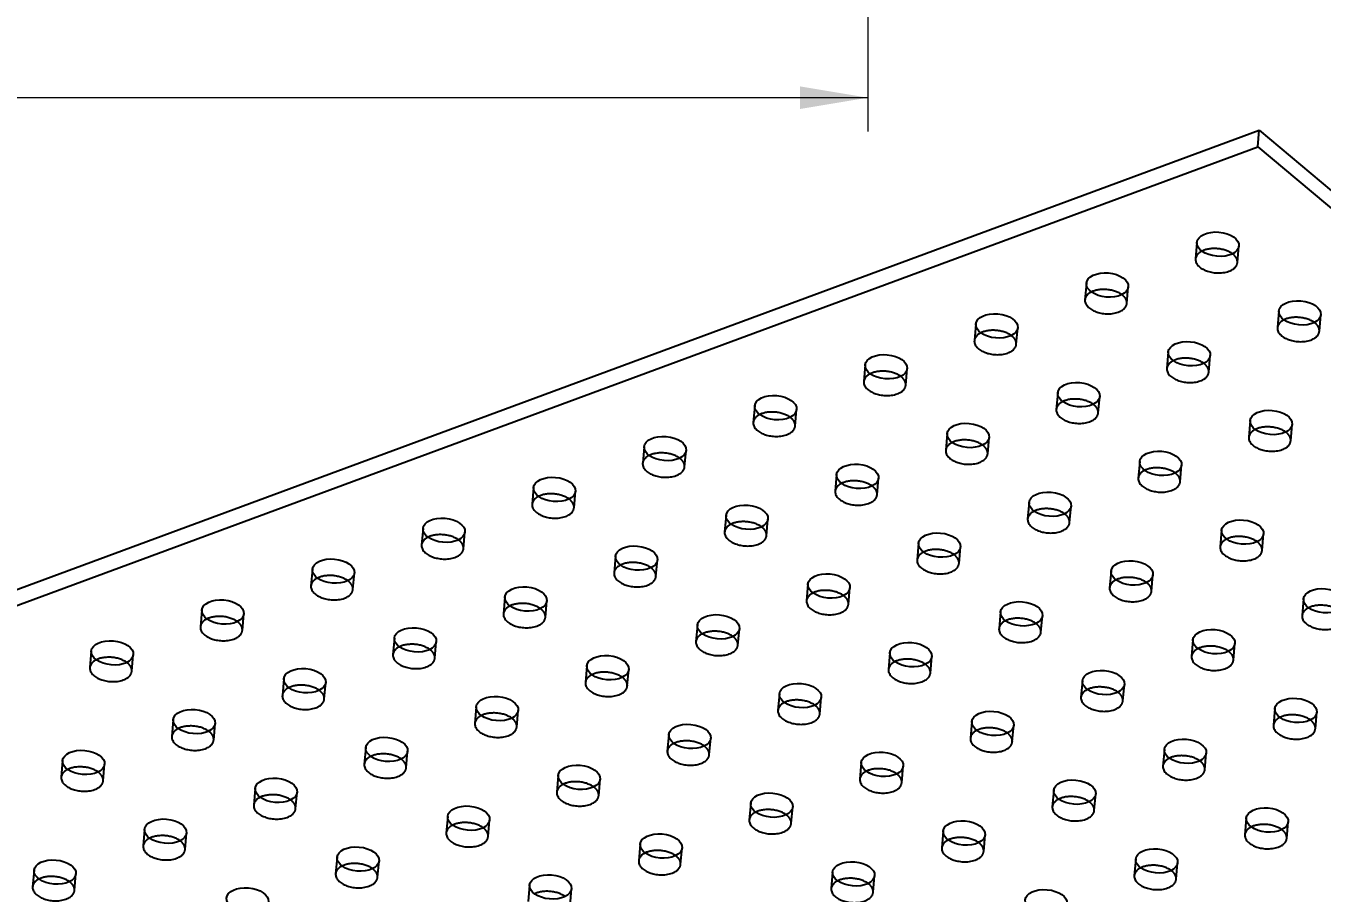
# Model space of a CAD drawing. Header units: millimetres. Extents: x 10 to 200, y 10 to 287.
# Drawn here: x 101.64 to 149.36, y 116.55 to 148.5 of the extents above; entities that cross this region are included whole.
import ezdxf
from ezdxf.enums import TextEntityAlignment as Align
from ezdxf.lldxf.tags import DXFTag

# ---------------------------------------------------------------- set-up
doc = ezdxf.new("R2010")
doc.units = ezdxf.units.MM
doc.layers.add('Default', color=7, linetype='Continuous')
doc.layers.add('KÁKONA_DESKA_', color=7, linetype='Continuous')
doc.styles.add('SEACAD_arial_ttf', font='arial.ttf')
tags = doc.linetypes.add('HIDDEN2', pattern=[4.7625, 3.175, -1.5875]).pattern_tags.tags
tags[6:7] = [DXFTag(74, 4), DXFTag(75, 0), DXFTag(340, '0'), DXFTag(46, 0.0), DXFTag(50, 0.0), DXFTag(44, 0.0), DXFTag(45, 0.0)]
tags[4:5] = [DXFTag(74, 4), DXFTag(75, 0), DXFTag(340, '0'), DXFTag(46, 0.0), DXFTag(50, 0.0), DXFTag(44, 0.0), DXFTag(45, 0.0)]
doc.dimstyles.new('vlastni', dxfattribs={"dimtxt": 2.5, "dimasz": 2.5, "dimexe": 1.25, "dimexo": 0, "dimgap": 1.25, "dimtad": 1, "dimlfac": 2, "dimtxsty": 'SEACAD_arial_ttf', "dimblk1": '_SE_FILLED', "dimblk2": '_SE_FILLED', "dimsah": 1, "dimcen": 1.25, "dimclrd": 136, "dimclre": 136, "dimclrt": 136, "dimadec": 0, "dimazin": 0, "dimtfac": 1, "dimtmove": 0, "dimatfit": 3, "dimfxl": 0, "dimtolj": 1, "dimarcsym": 0})

# ---------------------------------------------------------------- blocks, each defined once
blk = doc.blocks.new('SE2')
at = {"layer": 'KÁKONA_DESKA_', "color": 7, "linetype": 'Continuous'}
for p, q in [((76.931, 118.722), (147.051, 144.656)), ((147.051, 144.656), (186.245, 111.762))]:
    blk.add_line(p, q, dxfattribs=at)
at = {"layer": 'KÁKONA_DESKA_', "color": 7, "linetype": 'HIDDEN2'}
for p, q in [((146.998, 144.045), (147.051, 144.656)), ((76.877, 118.111), (146.998, 144.045)), ((146.998, 144.045), (186.191, 111.151)), ((144.756, 140.527), (144.703, 139.916)), ((146.247, 139.78), (146.301, 140.391)), ((140.686, 139.022), (140.632, 138.411)), ((142.176, 138.275), (142.23, 138.886)), ((147.773, 137.996), (147.719, 137.385)), ((136.615, 137.516), (136.561, 136.905)), ((149.263, 137.249), (149.317, 137.86)), ((138.105, 136.769), (138.159, 137.38)), ((143.702, 136.49), (143.648, 135.879)), ((145.192, 135.743), (145.246, 136.354)), ((132.544, 136.01), (132.49, 135.399)), ((134.034, 135.263), (134.088, 135.874)), ((139.631, 134.984), (139.577, 134.373)), ((141.121, 134.237), (141.175, 134.848)), ((128.473, 134.505), (128.419, 133.894)), ((129.963, 133.758), (130.017, 134.369)), ((146.719, 133.958), (146.665, 133.347)), ((148.209, 133.211), (148.263, 133.822)), ((135.56, 133.479), (135.506, 132.868)), ((137.051, 132.732), (137.104, 133.343)), ((124.402, 132.999), (124.348, 132.388)), ((125.892, 132.252), (125.946, 132.863)), ((142.648, 132.452), (142.594, 131.841)), ((144.138, 131.705), (144.192, 132.316)), ((131.489, 131.973), (131.436, 131.362)), ((132.98, 131.226), (133.033, 131.837)), ((120.331, 131.493), (120.277, 130.882)), ((121.821, 130.746), (121.875, 131.358)), ((138.577, 130.947), (138.523, 130.336)), ((140.067, 130.2), (140.121, 130.811)), ((127.418, 130.467), (127.365, 129.856)), ((128.909, 129.72), (128.962, 130.331)), ((116.26, 129.988), (116.206, 129.377)), ((117.75, 129.241), (117.804, 129.852)), ((145.665, 129.921), (145.611, 129.31)), ((134.506, 129.441), (134.452, 128.83)), ((147.155, 129.174), (147.209, 129.785)), ((123.347, 128.962), (123.294, 128.351)), ((135.996, 128.694), (136.05, 129.305)), ((112.189, 128.482), (112.135, 127.871)), ((124.838, 128.215), (124.891, 128.826)), ((141.594, 128.415), (141.54, 127.804)), ((113.679, 127.735), (113.733, 128.346)), ((130.435, 127.935), (130.381, 127.324)), ((143.084, 127.668), (143.138, 128.279)), ((119.276, 127.456), (119.223, 126.845)), ((131.925, 127.188), (131.979, 127.8)), ((108.118, 126.977), (108.064, 126.365)), ((120.767, 126.709), (120.82, 127.32)), ((148.681, 127.389), (148.628, 126.778)), ((109.608, 126.23), (109.662, 126.841)), ((137.523, 126.909), (137.469, 126.298)), ((139.013, 126.162), (139.067, 126.773)), ((126.364, 126.43), (126.31, 125.819)), ((127.854, 125.683), (127.908, 126.294)), ((115.205, 125.95), (115.152, 125.339)), ((116.696, 125.203), (116.749, 125.814)), ((144.611, 125.883), (144.557, 125.272)), ((146.101, 125.136), (146.155, 125.747)), ((104.047, 125.471), (103.993, 124.86)), ((105.537, 124.724), (105.591, 125.335)), ((133.452, 125.404), (133.398, 124.793)), ((134.942, 124.657), (134.996, 125.268)), ((122.293, 124.924), (122.239, 124.313)), ((123.783, 124.177), (123.837, 124.788)), ((111.134, 124.445), (111.081, 123.834)), ((112.625, 123.698), (112.678, 124.309)), ((140.54, 124.377), (140.486, 123.766)), ((142.03, 123.63), (142.084, 124.242)), ((129.381, 123.898), (129.327, 123.287)), ((130.871, 123.151), (130.925, 123.762)), ((118.222, 123.419), (118.168, 122.807)), ((119.712, 122.672), (119.766, 123.283)), ((147.627, 123.351), (147.573, 122.74)), ((149.117, 122.604), (149.171, 123.215)), ((107.063, 122.939), (107.01, 122.328)), ((108.554, 122.192), (108.607, 122.803)), ((136.469, 122.872), (136.415, 122.261)), ((137.959, 122.125), (138.013, 122.736)), ((125.31, 122.392), (125.256, 121.781)), ((126.8, 121.645), (126.854, 122.256)), ((114.151, 121.913), (114.097, 121.302)), ((115.641, 121.166), (115.695, 121.777)), ((143.556, 121.846), (143.502, 121.235)), ((145.046, 121.099), (145.1, 121.71)), ((102.992, 121.433), (102.939, 120.822)), ((104.483, 120.686), (104.536, 121.297)), ((132.398, 121.366), (132.344, 120.755)), ((133.888, 120.619), (133.942, 121.23)), ((121.239, 120.887), (121.185, 120.276)), ((122.729, 120.14), (122.783, 120.751)), ((110.08, 120.407), (110.026, 119.796)), ((111.57, 119.66), (111.624, 120.271)), ((139.485, 120.34), (139.431, 119.729)), ((128.327, 119.861), (128.273, 119.249)), ((140.976, 119.593), (141.029, 120.204)), ((117.168, 119.381), (117.114, 118.77)), ((129.817, 119.114), (129.871, 119.725)), ((146.573, 119.314), (146.519, 118.703)), ((106.009, 118.902), (105.955, 118.291)), ((118.658, 118.634), (118.712, 119.245)), ((135.414, 118.834), (135.361, 118.223)), ((148.063, 118.567), (148.117, 119.178)), ((107.499, 118.155), (107.553, 118.766)), ((136.905, 118.087), (136.958, 118.698)), ((124.256, 118.355), (124.202, 117.744)), ((125.746, 117.608), (125.8, 118.219)), ((113.097, 117.875), (113.043, 117.264)), ((114.587, 117.128), (114.641, 117.739)), ((142.502, 117.808), (142.448, 117.197)), ((143.992, 117.061), (144.046, 117.672)), ((101.938, 117.396), (101.884, 116.785)), ((103.428, 116.649), (103.482, 117.26)), ((131.343, 117.329), (131.29, 116.718)), ((132.834, 116.582), (132.887, 117.193)), ((120.185, 116.849), (120.131, 116.238)), ((121.675, 116.102), (121.729, 116.713))]:
    blk.add_line(p, q, dxfattribs=at)
at = {"layer": 'KÁKONA_DESKA_', "color": 7, "linetype": 'Continuous'}
for centre in [(145.529, 140.459), (141.458, 138.954), (148.545, 137.928), (137.387, 137.448), (144.474, 136.422), (133.316, 135.942), (140.403, 134.916), (129.245, 134.437), (147.491, 133.89), (136.332, 133.411), (125.174, 132.931), (143.42, 132.384), (132.261, 131.905), (121.103, 131.425), (139.349, 130.879), (128.19, 130.399), (117.032, 129.92), (146.437, 129.853), (135.278, 129.373), (124.119, 128.894), (112.961, 128.414), (142.366, 128.347), (131.207, 127.867), (120.048, 127.388), (149.453, 127.321), (108.89, 126.909), (138.295, 126.841), (127.136, 126.362), (115.977, 125.882), (145.383, 125.815), (104.819, 125.403), (134.224, 125.336), (123.065, 124.856), (111.906, 124.377), (141.312, 124.309), (130.153, 123.83), (118.994, 123.351), (148.399, 123.283), (107.835, 122.871), (137.241, 122.804), (126.082, 122.324), (114.923, 121.845), (144.328, 121.778), (103.764, 121.365), (133.17, 121.298), (122.011, 120.819), (110.852, 120.339), (140.257, 120.272), (129.099, 119.793), (117.94, 119.313), (106.781, 118.834), (147.345, 119.246), (136.186, 118.766), (125.028, 118.287), (113.869, 117.807), (143.274, 117.74), (102.71, 117.328), (132.115, 117.261), (120.957, 116.781), (109.798, 116.302), (139.203, 116.235)]:
    blk.add_ellipse(centre, major_axis=(-0.772, 0.068), ratio=0.575407, dxfattribs=at)
at = {"layer": 'KÁKONA_DESKA_', "color": 7, "linetype": 'HIDDEN2'}
for points, weights in [([(144.941, 140.203), (144.116, 139.797), (145.153, 139.461), (146.189, 139.125), (146.247, 139.78)], [1, 0.561169697986, 1, 0.561169697986, 1]), ([(140.87, 138.698), (140.045, 138.291), (141.082, 137.955), (142.118, 137.62), (142.176, 138.275)], [1, 0.561169697986, 1, 0.561169697986, 1]), ([(147.958, 137.671), (147.133, 137.265), (148.169, 136.929), (149.206, 136.593), (149.263, 137.249)], [1, 0.561169697986, 1, 0.561169697986, 1]), ([(136.799, 137.192), (135.974, 136.785), (137.011, 136.45), (138.047, 136.114), (138.105, 136.769)], [1, 0.561169697986, 1, 0.561169697986, 1]), ([(143.887, 136.166), (143.062, 135.759), (144.098, 135.423), (145.135, 135.088), (145.192, 135.743)], [1, 0.561169697986, 1, 0.561169697986, 1]), ([(132.728, 135.686), (131.903, 135.28), (132.94, 134.944), (133.976, 134.608), (134.034, 135.263)], [1, 0.561169697988, 1, 0.561169697988, 1]), ([(139.816, 134.66), (138.991, 134.253), (140.027, 133.918), (141.064, 133.582), (141.121, 134.237)], [1, 0.561169697981, 1, 0.561169697981, 1]), ([(128.657, 134.181), (127.832, 133.774), (128.869, 133.438), (129.905, 133.103), (129.963, 133.758)], [1, 0.561169697986, 1, 0.561169697986, 1]), ([(146.904, 133.634), (146.079, 133.227), (147.115, 132.892), (148.152, 132.556), (148.209, 133.211)], [1, 0.561169697986, 1, 0.561169697986, 1]), ([(135.745, 133.154), (134.92, 132.748), (135.956, 132.412), (136.993, 132.076), (137.051, 132.732)], [1, 0.561169697986, 1, 0.561169697986, 1]), ([(124.586, 132.675), (123.761, 132.268), (124.798, 131.933), (125.834, 131.597), (125.892, 132.252)], [1, 0.561169697986, 1, 0.561169697986, 1]), ([(142.833, 132.128), (142.008, 131.722), (143.044, 131.386), (144.081, 131.05), (144.138, 131.705)], [1, 0.561169697983, 1, 0.561169697983, 1]), ([(131.674, 131.649), (130.849, 131.242), (131.885, 130.906), (132.922, 130.571), (132.98, 131.226)], [1, 0.561169697986, 1, 0.561169697986, 1]), ([(120.515, 131.169), (119.69, 130.763), (120.727, 130.427), (121.763, 130.091), (121.821, 130.746)], [1, 0.561169697986, 1, 0.561169697986, 1]), ([(138.762, 130.623), (137.937, 130.216), (138.973, 129.88), (140.01, 129.545), (140.067, 130.2)], [1, 0.561169697984, 1, 0.561169697984, 1]), ([(127.603, 130.143), (126.778, 129.736), (127.814, 129.401), (128.851, 129.065), (128.909, 129.72)], [1, 0.561169697986, 1, 0.561169697986, 1]), ([(116.444, 129.664), (115.619, 129.257), (116.656, 128.921), (117.692, 128.586), (117.75, 129.241)], [1, 0.561169697986, 1, 0.561169697986, 1]), ([(145.849, 129.596), (145.024, 129.19), (146.061, 128.854), (147.097, 128.518), (147.155, 129.174)], [1, 0.561169697986, 1, 0.561169697986, 1]), ([(134.691, 129.117), (133.866, 128.71), (134.902, 128.375), (135.939, 128.039), (135.996, 128.694)], [1, 0.561169697986, 1, 0.561169697986, 1]), ([(123.532, 128.638), (122.707, 128.231), (123.743, 127.895), (124.78, 127.559), (124.838, 128.215)], [1, 0.561169697986, 1, 0.561169697986, 1]), ([(112.373, 128.158), (111.548, 127.751), (112.585, 127.416), (113.621, 127.08), (113.679, 127.735)], [1, 0.561169697982, 1, 0.561169697982, 1]), ([(141.778, 128.091), (140.953, 127.684), (141.99, 127.348), (143.026, 127.013), (143.084, 127.668)], [1, 0.561169697985, 1, 0.561169697985, 1]), ([(130.62, 127.611), (129.795, 127.205), (130.831, 126.869), (131.868, 126.533), (131.925, 127.188)], [1, 0.561169697986, 1, 0.561169697986, 1]), ([(119.461, 127.132), (118.636, 126.725), (119.672, 126.389), (120.709, 126.054), (120.767, 126.709)], [1, 0.561169697985, 1, 0.561169697985, 1]), ([(148.866, 127.065), (148.041, 126.658), (149.078, 126.322), (150.114, 125.987), (150.172, 126.642)], [1, 0.561169697986, 1, 0.561169697986, 1]), ([(108.302, 126.652), (107.477, 126.246), (108.514, 125.91), (109.55, 125.574), (109.608, 126.23)], [1, 0.561169697986, 1, 0.561169697986, 1]), ([(137.707, 126.585), (136.882, 126.178), (137.919, 125.843), (138.955, 125.507), (139.013, 126.162)], [1, 0.561169697986, 1, 0.561169697986, 1]), ([(126.549, 126.106), (125.724, 125.699), (126.76, 125.363), (127.797, 125.028), (127.854, 125.683)], [1, 0.561169697986, 1, 0.561169697986, 1]), ([(115.39, 125.626), (114.565, 125.22), (115.601, 124.884), (116.638, 124.548), (116.696, 125.203)], [1, 0.561169697986, 1, 0.561169697986, 1]), ([(144.795, 125.559), (143.97, 125.152), (145.007, 124.817), (146.043, 124.481), (146.101, 125.136)], [1, 0.561169697986, 1, 0.561169697986, 1]), ([(104.231, 125.147), (103.406, 124.74), (104.443, 124.404), (105.479, 124.069), (105.537, 124.724)], [1, 0.561169697986, 1, 0.561169697986, 1]), ([(133.636, 125.08), (132.811, 124.673), (133.848, 124.337), (134.884, 124.001), (134.942, 124.657)], [1, 0.561169697986, 1, 0.561169697986, 1]), ([(122.478, 124.6), (121.653, 124.193), (122.689, 123.858), (123.726, 123.522), (123.783, 124.177)], [1, 0.561169697986, 1, 0.561169697986, 1]), ([(111.319, 124.121), (110.494, 123.714), (111.531, 123.378), (112.567, 123.042), (112.625, 123.698)], [1, 0.561169697992, 1, 0.561169697992, 1]), ([(140.724, 124.053), (139.899, 123.647), (140.936, 123.311), (141.972, 122.975), (142.03, 123.63)], [1, 0.561169697986, 1, 0.561169697986, 1]), ([(129.566, 123.574), (128.74, 123.167), (129.777, 122.831), (130.813, 122.496), (130.871, 123.151)], [1, 0.561169697986, 1, 0.561169697986, 1]), ([(118.407, 123.094), (117.582, 122.688), (118.618, 122.352), (119.655, 122.016), (119.712, 122.672)], [1, 0.561169697988, 1, 0.561169697988, 1]), ([(147.812, 123.027), (146.987, 122.62), (148.023, 122.285), (149.06, 121.949), (149.117, 122.604)], [1, 0.561169697986, 1, 0.561169697986, 1]), ([(107.248, 122.615), (106.423, 122.208), (107.46, 121.873), (108.496, 121.537), (108.554, 122.192)], [1, 0.561169697986, 1, 0.561169697986, 1]), ([(136.653, 122.548), (135.828, 122.141), (136.865, 121.805), (137.901, 121.47), (137.959, 122.125)], [1, 0.561169697986, 1, 0.561169697986, 1]), ([(125.495, 122.068), (124.67, 121.662), (125.706, 121.326), (126.742, 120.99), (126.8, 121.645)], [1, 0.561169697986, 1, 0.561169697986, 1]), ([(114.336, 121.589), (113.511, 121.182), (114.547, 120.846), (115.584, 120.511), (115.641, 121.166)], [1, 0.561169697986, 1, 0.561169697986, 1]), ([(143.741, 121.522), (142.916, 121.115), (143.952, 120.779), (144.989, 120.443), (145.046, 121.099)], [1, 0.561169697986, 1, 0.561169697986, 1]), ([(103.177, 121.109), (102.352, 120.703), (103.389, 120.367), (104.425, 120.031), (104.483, 120.686)], [1, 0.561169698, 1, 0.561169698, 1]), ([(132.582, 121.042), (131.757, 120.635), (132.794, 120.3), (133.83, 119.964), (133.888, 120.619)], [1, 0.561169697986, 1, 0.561169697986, 1]), ([(121.424, 120.563), (120.599, 120.156), (121.635, 119.82), (122.671, 119.484), (122.729, 120.14)], [1, 0.561169697986, 1, 0.561169697986, 1]), ([(110.265, 120.083), (109.44, 119.676), (110.476, 119.341), (111.513, 119.005), (111.57, 119.66)], [1, 0.561169697986, 1, 0.561169697986, 1]), ([(139.67, 120.016), (138.845, 119.609), (139.881, 119.273), (140.918, 118.938), (140.976, 119.593)], [1, 0.561169697986, 1, 0.561169697986, 1]), ([(128.511, 119.536), (127.686, 119.13), (128.723, 118.794), (129.759, 118.458), (129.817, 119.114)], [1, 0.561169697986, 1, 0.561169697986, 1]), ([(117.353, 119.057), (116.528, 118.65), (117.564, 118.315), (118.6, 117.979), (118.658, 118.634)], [1, 0.561169697985, 1, 0.561169697985, 1]), ([(146.758, 118.99), (145.933, 118.583), (146.969, 118.247), (148.006, 117.912), (148.063, 118.567)], [1, 0.561169697986, 1, 0.561169697986, 1]), ([(106.194, 118.577), (105.369, 118.171), (106.405, 117.835), (107.442, 117.499), (107.499, 118.155)], [1, 0.561169697986, 1, 0.561169697986, 1]), ([(135.599, 118.51), (134.774, 118.104), (135.81, 117.768), (136.847, 117.432), (136.905, 118.087)], [1, 0.561169697986, 1, 0.561169697986, 1]), ([(124.44, 118.031), (123.615, 117.624), (124.652, 117.288), (125.688, 116.953), (125.746, 117.608)], [1, 0.561169697986, 1, 0.561169697986, 1]), ([(113.282, 117.551), (112.457, 117.145), (113.493, 116.809), (114.529, 116.473), (114.587, 117.128)], [1, 0.561169697988, 1, 0.561169697988, 1]), ([(142.687, 117.484), (141.862, 117.077), (142.898, 116.742), (143.935, 116.406), (143.992, 117.061)], [1, 0.561169697986, 1, 0.561169697986, 1]), ([(102.123, 117.072), (101.298, 116.665), (102.334, 116.329), (103.371, 115.994), (103.428, 116.649)], [1, 0.561169697986, 1, 0.561169697986, 1]), ([(131.528, 117.005), (130.703, 116.598), (131.739, 116.262), (132.776, 115.926), (132.834, 116.582)], [1, 0.561169697986, 1, 0.561169697986, 1])]:
    blk.add_rational_spline(points, weights, degree=2, knots=[0, 0, 0, 0.5, 0.5, 1, 1, 1], dxfattribs=at)
at = {"layer": 'KÁKONA_DESKA_', "color": 7, "linetype": 'Continuous'}
for points, weights in [([(146.062, 140.105), (145.532, 140.494), (144.941, 140.203)], [1, 0.687760390174, 1]), ([(141.991, 138.599), (141.461, 138.989), (140.87, 138.698)], [1, 0.687760390174, 1]), ([(149.079, 137.573), (148.548, 137.962), (147.958, 137.671)], [1, 0.687760390174, 1]), ([(137.92, 137.093), (137.39, 137.483), (136.799, 137.192)], [1, 0.687760390174, 1]), ([(145.008, 136.067), (144.477, 136.457), (143.887, 136.166)], [1, 0.687760390174, 1]), ([(133.849, 135.588), (133.319, 135.977), (132.728, 135.686)], [1, 0.687760390168, 1]), ([(140.937, 134.561), (140.406, 134.951), (139.816, 134.66)], [1, 0.687760390192, 1]), ([(129.778, 134.082), (129.248, 134.472), (128.657, 134.181)], [1, 0.687760390174, 1]), ([(148.025, 133.535), (147.494, 133.925), (146.904, 133.634)], [1, 0.687760390174, 1]), ([(136.866, 133.056), (136.335, 133.445), (135.745, 133.154)], [1, 0.687760390174, 1]), ([(125.707, 132.576), (125.177, 132.966), (124.586, 132.675)], [1, 0.687760390174, 1]), ([(143.954, 132.03), (143.423, 132.419), (142.833, 132.128)], [1, 0.687760390186, 1]), ([(132.795, 131.55), (132.264, 131.94), (131.674, 131.649)], [1, 0.687760390174, 1]), ([(121.636, 131.071), (121.106, 131.46), (120.515, 131.169)], [1, 0.687760390174, 1]), ([(139.883, 130.524), (139.352, 130.914), (138.762, 130.623)], [1, 0.687760390181, 1]), ([(128.724, 130.044), (128.193, 130.434), (127.603, 130.143)], [1, 0.687760390174, 1]), ([(117.565, 129.565), (117.035, 129.955), (116.444, 129.664)], [1, 0.687760390174, 1]), ([(146.97, 129.498), (146.44, 129.887), (145.849, 129.596)], [1, 0.687760390174, 1]), ([(135.812, 129.018), (135.281, 129.408), (134.691, 129.117)], [1, 0.687760390174, 1]), ([(124.653, 128.539), (124.122, 128.929), (123.532, 128.638)], [1, 0.687760390174, 1]), ([(113.494, 128.059), (112.964, 128.449), (112.373, 128.158)], [1, 0.687760390188, 1]), ([(142.899, 127.992), (142.369, 128.382), (141.778, 128.091)], [1, 0.687760390179, 1]), ([(131.741, 127.513), (131.21, 127.902), (130.62, 127.611)], [1, 0.687760390174, 1]), ([(120.582, 127.033), (120.051, 127.423), (119.461, 127.132)], [1, 0.687760390178, 1]), ([(149.987, 126.966), (149.457, 127.356), (148.866, 127.065)], [1, 0.687760390174, 1]), ([(109.423, 126.554), (108.893, 126.943), (108.302, 126.652)], [1, 0.687760390174, 1]), ([(138.828, 126.486), (138.298, 126.876), (137.707, 126.585)], [1, 0.687760390177, 1]), ([(127.67, 126.007), (127.139, 126.397), (126.549, 126.106)], [1, 0.687760390174, 1]), ([(116.511, 125.527), (115.98, 125.917), (115.39, 125.626)], [1, 0.687760390174, 1]), ([(145.916, 125.46), (145.386, 125.85), (144.795, 125.559)], [1, 0.687760390174, 1]), ([(105.352, 125.048), (104.822, 125.438), (104.231, 125.147)], [1, 0.687760390174, 1]), ([(134.757, 124.981), (134.227, 125.371), (133.636, 125.08)], [1, 0.687760390174, 1]), ([(123.599, 124.501), (123.068, 124.891), (122.478, 124.6)], [1, 0.687760390174, 1]), ([(112.44, 124.022), (111.91, 124.412), (111.319, 124.121)], [1, 0.687760390155, 1]), ([(141.845, 123.955), (141.315, 124.344), (140.724, 124.053)], [1, 0.687760390174, 1]), ([(130.686, 123.475), (130.156, 123.865), (129.566, 123.574)], [1, 0.687760390174, 1]), ([(119.528, 122.996), (118.997, 123.385), (118.407, 123.094)], [1, 0.687760390168, 1]), ([(108.369, 122.516), (107.839, 122.906), (107.248, 122.615)], [1, 0.687760390174, 1]), ([(148.933, 122.928), (148.402, 123.318), (147.812, 123.027)], [1, 0.687760390174, 1]), ([(137.774, 122.449), (137.244, 122.839), (136.653, 122.548)], [1, 0.687760390175, 1]), ([(126.615, 121.969), (126.085, 122.359), (125.495, 122.068)], [1, 0.687760390174, 1]), ([(115.457, 121.49), (114.926, 121.88), (114.336, 121.589)], [1, 0.687760390174, 1]), ([(144.862, 121.423), (144.331, 121.813), (143.741, 121.522)], [1, 0.687760390174, 1]), ([(104.298, 121.011), (103.768, 121.4), (103.177, 121.109)], [1, 0.687760390127, 1]), ([(133.703, 120.943), (133.173, 121.333), (132.582, 121.042)], [1, 0.687760390174, 1]), ([(122.544, 120.464), (122.014, 120.854), (121.424, 120.563)], [1, 0.687760390175, 1]), ([(111.386, 119.984), (110.855, 120.374), (110.265, 120.083)], [1, 0.687760390174, 1]), ([(140.791, 119.917), (140.26, 120.307), (139.67, 120.016)], [1, 0.687760390174, 1]), ([(129.632, 119.438), (129.102, 119.827), (128.511, 119.536)], [1, 0.687760390174, 1]), ([(118.473, 118.958), (117.943, 119.348), (117.353, 119.057)], [1, 0.687760390177, 1]), ([(147.879, 118.891), (147.348, 119.281), (146.758, 118.99)], [1, 0.687760390174, 1]), ([(107.315, 118.479), (106.784, 118.868), (106.194, 118.577)], [1, 0.687760390174, 1]), ([(136.72, 118.411), (136.189, 118.801), (135.599, 118.51)], [1, 0.687760390174, 1]), ([(125.561, 117.932), (125.031, 118.322), (124.44, 118.031)], [1, 0.687760390174, 1]), ([(114.402, 117.453), (113.872, 117.842), (113.282, 117.551)], [1, 0.687760390169, 1]), ([(143.808, 117.385), (143.277, 117.775), (142.687, 117.484)], [1, 0.687760390174, 1]), ([(103.244, 116.973), (102.713, 117.363), (102.123, 117.072)], [1, 0.687760390174, 1]), ([(132.649, 116.906), (132.118, 117.296), (131.528, 117.005)], [1, 0.687760390174, 1]), ([(121.49, 116.426), (120.96, 116.816), (120.369, 116.525)], [1, 0.687760390174, 1])]:
    blk.add_rational_spline(points, weights, degree=2, dxfattribs=at)
at = {"layer": 'KÁKONA_DESKA_', "color": 7, "linetype": 'HIDDEN2'}
for points, weights in [([(146.247, 139.78), (146.262, 139.957), (146.062, 140.105)], [1, 0.928961185911, 1]), ([(142.176, 138.275), (142.191, 138.452), (141.991, 138.599)], [1, 0.928961185911, 1]), ([(149.263, 137.249), (149.279, 137.426), (149.079, 137.573)], [1, 0.928961185912, 1]), ([(138.105, 136.769), (138.12, 136.946), (137.92, 137.093)], [1, 0.928961185911, 1]), ([(145.192, 135.743), (145.208, 135.92), (145.008, 136.067)], [1, 0.928961185912, 1]), ([(134.034, 135.263), (134.049, 135.44), (133.849, 135.588)], [1, 0.928961185912, 1]), ([(141.121, 134.237), (141.137, 134.414), (140.937, 134.561)], [1, 0.928961185906, 1]), ([(129.963, 133.758), (129.978, 133.935), (129.778, 134.082)], [1, 0.928961185912, 1]), ([(148.209, 133.211), (148.225, 133.388), (148.025, 133.535)], [1, 0.928961185912, 1]), ([(137.051, 132.732), (137.066, 132.909), (136.866, 133.056)], [1, 0.928961185912, 1]), ([(125.892, 132.252), (125.907, 132.429), (125.707, 132.576)], [1, 0.928961185911, 1]), ([(144.138, 131.705), (144.154, 131.882), (143.954, 132.03)], [1, 0.928961185908, 1]), ([(132.98, 131.226), (132.995, 131.403), (132.795, 131.55)], [1, 0.928961185911, 1]), ([(121.821, 130.746), (121.836, 130.923), (121.636, 131.071)], [1, 0.928961185911, 1]), ([(140.067, 130.2), (140.083, 130.377), (139.883, 130.524)], [1, 0.928961185909, 1]), ([(128.909, 129.72), (128.924, 129.897), (128.724, 130.044)], [1, 0.928961185912, 1]), ([(117.75, 129.241), (117.765, 129.418), (117.565, 129.565)], [1, 0.928961185911, 1]), ([(147.155, 129.174), (147.171, 129.351), (146.97, 129.498)], [1, 0.928961185911, 1]), ([(135.996, 128.694), (136.012, 128.871), (135.812, 129.018)], [1, 0.928961185912, 1]), ([(124.838, 128.215), (124.853, 128.392), (124.653, 128.539)], [1, 0.928961185911, 1]), ([(113.679, 127.735), (113.694, 127.912), (113.494, 128.059)], [1, 0.928961185907, 1]), ([(143.084, 127.668), (143.1, 127.845), (142.899, 127.992)], [1, 0.92896118591, 1]), ([(131.925, 127.188), (131.941, 127.365), (131.741, 127.513)], [1, 0.928961185911, 1]), ([(120.767, 126.709), (120.782, 126.886), (120.582, 127.033)], [1, 0.92896118591, 1]), ([(109.608, 126.23), (109.623, 126.407), (109.423, 126.554)], [1, 0.928961185911, 1]), ([(139.013, 126.162), (139.029, 126.339), (138.828, 126.486)], [1, 0.92896118591, 1]), ([(127.854, 125.683), (127.87, 125.86), (127.67, 126.007)], [1, 0.928961185911, 1]), ([(116.696, 125.203), (116.711, 125.38), (116.511, 125.527)], [1, 0.928961185911, 1]), ([(105.537, 124.724), (105.553, 124.901), (105.352, 125.048)], [1, 0.928961185911, 1]), ([(146.101, 125.136), (146.116, 125.313), (145.916, 125.46)], [1, 0.928961185911, 1]), ([(134.942, 124.657), (134.958, 124.834), (134.757, 124.981)], [1, 0.928961185911, 1]), ([(123.783, 124.177), (123.799, 124.354), (123.599, 124.501)], [1, 0.928961185911, 1]), ([(112.625, 123.698), (112.64, 123.875), (112.44, 124.022)], [1, 0.928961185916, 1]), ([(142.03, 123.63), (142.045, 123.807), (141.845, 123.955)], [1, 0.928961185911, 1]), ([(130.871, 123.151), (130.887, 123.328), (130.686, 123.475)], [1, 0.928961185911, 1]), ([(119.712, 122.672), (119.728, 122.849), (119.528, 122.996)], [1, 0.928961185913, 1]), ([(149.117, 122.604), (149.133, 122.781), (148.933, 122.928)], [1, 0.928961185912, 1]), ([(108.554, 122.192), (108.569, 122.369), (108.369, 122.516)], [1, 0.928961185911, 1]), ([(137.959, 122.125), (137.974, 122.302), (137.774, 122.449)], [1, 0.928961185911, 1]), ([(126.8, 121.645), (126.816, 121.822), (126.615, 121.969)], [1, 0.928961185911, 1]), ([(115.641, 121.166), (115.657, 121.343), (115.457, 121.49)], [1, 0.928961185911, 1]), ([(145.046, 121.099), (145.062, 121.276), (144.862, 121.423)], [1, 0.928961185911, 1]), ([(104.483, 120.686), (104.498, 120.863), (104.298, 121.011)], [1, 0.928961185922, 1]), ([(133.888, 120.619), (133.903, 120.796), (133.703, 120.943)], [1, 0.928961185911, 1]), ([(122.729, 120.14), (122.745, 120.317), (122.544, 120.464)], [1, 0.928961185911, 1]), ([(111.57, 119.66), (111.586, 119.837), (111.386, 119.984)], [1, 0.928961185911, 1]), ([(140.976, 119.593), (140.991, 119.77), (140.791, 119.917)], [1, 0.928961185911, 1]), ([(129.817, 119.114), (129.832, 119.291), (129.632, 119.438)], [1, 0.928961185911, 1]), ([(118.658, 118.634), (118.674, 118.811), (118.473, 118.958)], [1, 0.928961185911, 1]), ([(148.063, 118.567), (148.079, 118.744), (147.879, 118.891)], [1, 0.928961185912, 1]), ([(107.499, 118.155), (107.515, 118.332), (107.315, 118.479)], [1, 0.928961185911, 1]), ([(136.905, 118.087), (136.92, 118.264), (136.72, 118.411)], [1, 0.928961185911, 1]), ([(125.746, 117.608), (125.761, 117.785), (125.561, 117.932)], [1, 0.928961185911, 1]), ([(114.587, 117.128), (114.603, 117.305), (114.402, 117.453)], [1, 0.928961185913, 1]), ([(103.428, 116.649), (103.444, 116.826), (103.244, 116.973)], [1, 0.928961185911, 1]), ([(143.992, 117.061), (144.008, 117.238), (143.808, 117.385)], [1, 0.928961185912, 1]), ([(132.834, 116.582), (132.849, 116.759), (132.649, 116.906)], [1, 0.928961185912, 1])]:
    blk.add_rational_spline(points, weights, degree=2, dxfattribs=at)
blk = doc.blocks.new('DMBLK1')
at = {"layer": 'Default', "linetype": 'Continuous', "lineweight": 20}
for points in [[(47.637, 145.439), (47.637, 146.272), (45.137, 145.856)], [(130.137, 145.439), (132.637, 145.856), (130.137, 146.272)]]:
    blk.add_hatch(color=136, dxfattribs=at).paths.add_polyline_path(points)
at = {"layer": 'Default', "color": 136, "linetype": 'Continuous', "lineweight": 20}
for p, q in [((45.137, 176.101), (45.137, 144.606)), ((132.637, 176.101), (132.637, 144.606)), ((132.637, 145.856), (45.137, 145.856))]:
    blk.add_line(p, q, dxfattribs=at)
at = {"layer": 'Default', "color": 136, "linetype": 'Continuous', "lineweight": 20, "style": 'SEACAD_arial_ttf'}
blk.add_text('175', height=2.5, dxfattribs=at).set_placement((85.952, 148.981), align=Align.TOP_LEFT)
blk = doc.blocks.new('_SE_FILLED')
at = {"color": 0}
blk.add_line((0, 0), (-1, 0), dxfattribs=at)
blk.add_solid([(0, 0), (-1, -0.1665), (-1, 0.1665), (0, 0)], dxfattribs=at)

msp = doc.modelspace()

# ---------------------------------------------------------------- block references
at = {"layer": 'Default'}
msp.add_blockref('SE2', (0, 0), dxfattribs=at)

# ---------------------------------------------------------------- dimensions: what is measured, and where the dimension line sits
at = {"layer": 'Default', "color": 136, "linetype": 'Continuous', "lineweight": 20}
dim = msp.add_linear_dim(base=(132.637, 145.8557), p1=(132.637, 176.1013), p2=(45.137, 176.1013), angle=180, text='\\A1;<>', dimstyle='vlastni', dxfattribs=at)
dim.commit()
dim.dimension.update_dxf_attribs({"geometry": 'DMBLK1', "text_midpoint": (88.887, 145.8557), "dimtype": 161})

doc.saveas('drawing.dxf')
